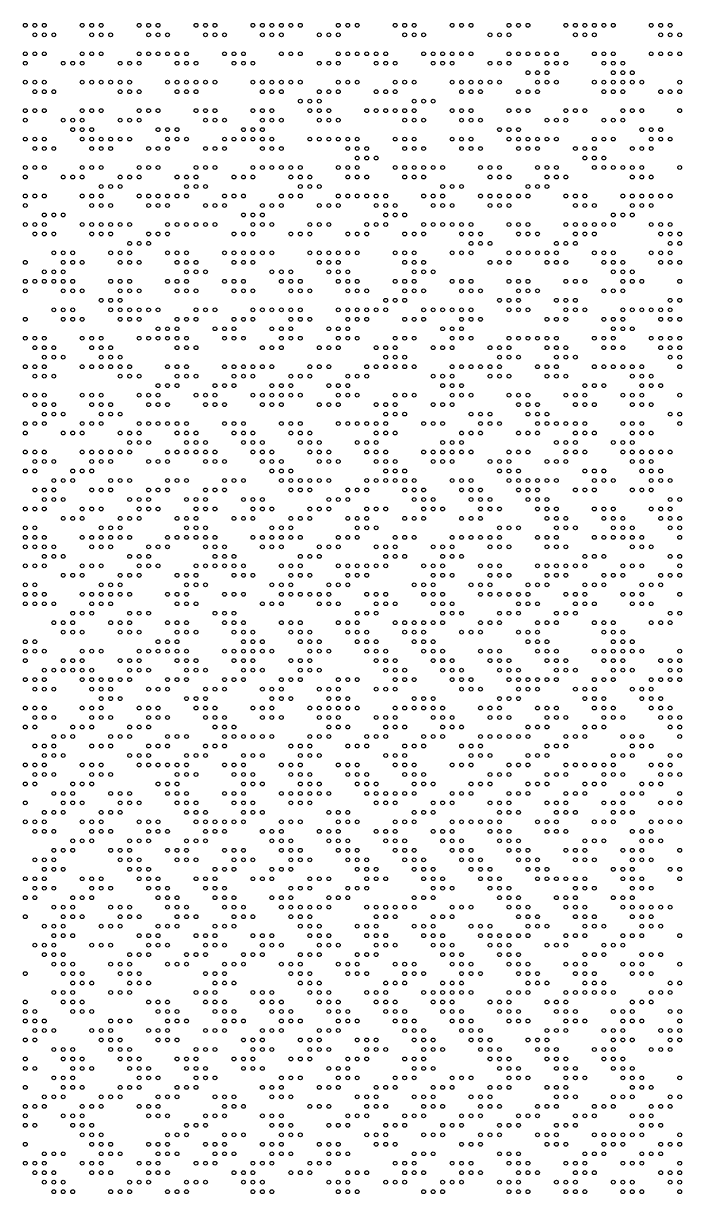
# Model space of a CAD drawing. Header units: millimetres. Extents: x 0 to 280, y 1 to 500.
# Drawn here: x -0.2 to 69.2, y 250.8 to 374.2 of the extents above; entities that cross this region are included whole.
import ezdxf

# ---------------------------------------------------------------- set-up
doc = ezdxf.new("R2010")
doc.units = ezdxf.units.MM
doc.layers.get('0').update_dxf_attribs({"linetype": 'CONTINUOUS'})

msp = doc.modelspace()

# ---------------------------------------------------------------- linework, layer by layer
for centre in [(0, 374), (1, 374), (2, 374), (6, 374), (7, 374), (8, 374), (12, 374), (13, 374), (14, 374), (18, 374), (19, 374), (20, 374), (24, 374), (25, 374), (26, 374), (27, 374), (28, 374), (29, 374), (33, 374), (34, 374), (35, 374), (39, 374), (40, 374), (41, 374), (45, 374), (46, 374), (47, 374), (51, 374), (52, 374), (53, 374), (57, 374), (58, 374), (59, 374), (60, 374), (61, 374), (62, 374), (66, 374), (67, 374), (68, 374), (1, 373), (2, 373), (3, 373), (7, 373), (8, 373), (9, 373), (13, 373), (14, 373), (15, 373), (19, 373), (20, 373), (21, 373), (25, 373), (26, 373), (27, 373), (31, 373), (32, 373), (33, 373), (40, 373), (41, 373), (42, 373), (49, 373), (50, 373), (51, 373), (58, 373), (59, 373), (60, 373), (67, 373), (68, 373), (69, 373), (0, 371), (0, 370), (1, 371), (2, 371), (4, 370), (5, 370), (6, 371), (6, 370), (7, 371), (8, 371), (10, 370), (11, 370), (12, 371), (12, 370), (13, 371), (14, 371), (15, 371), (16, 371), (16, 370), (17, 371), (17, 370), (18, 370), (21, 371), (22, 371), (22, 370), (23, 371), (23, 370), (24, 370), (27, 371), (28, 371), (29, 371), (31, 370), (32, 370), (33, 371), (33, 370), (34, 371), (35, 371), (36, 371), (37, 371), (37, 370), (38, 371), (38, 370), (39, 370), (42, 371), (43, 371), (43, 370), (44, 371), (44, 370), (45, 371), (45, 370), (46, 371), (47, 371), (49, 370), (50, 370), (51, 371), (51, 370), (52, 371), (53, 371), (54, 371), (55, 371), (55, 370), (56, 371), (56, 370), (57, 370), (60, 371), (61, 371), (61, 370), (62, 371), (62, 370), (63, 370), (66, 371), (67, 371), (68, 371), (69, 371), (53, 369), (54, 369), (55, 369), (62, 369), (63, 369), (64, 369), (0, 368), (1, 368), (2, 368), (6, 368), (7, 368), (8, 368), (9, 368), (10, 368), (11, 368), (15, 368), (16, 368), (17, 368), (18, 368), (19, 368), (20, 368), (24, 368), (25, 368), (26, 368), (27, 368), (28, 368), (29, 368), (33, 368), (34, 368), (35, 368), (39, 368), (40, 368), (41, 368), (45, 368), (46, 368), (47, 368), (48, 368), (49, 368), (50, 368), (54, 368), (55, 368), (56, 368), (60, 368), (61, 368), (62, 368), (63, 368), (64, 368), (65, 368), (69, 368), (1, 367), (2, 367), (3, 367), (10, 367), (11, 367), (12, 367), (16, 367), (17, 367), (18, 367), (25, 367), (26, 367), (27, 367), (31, 367), (32, 367), (33, 367), (37, 367), (38, 367), (39, 367), (46, 367), (47, 367), (48, 367), (52, 367), (53, 367), (54, 367), (61, 367), (62, 367), (63, 367), (67, 367), (68, 367), (69, 367), (29, 366), (30, 366), (31, 366), (41, 366), (42, 366), (43, 366), (0, 365), (0, 364), (1, 365), (2, 365), (4, 364), (5, 364), (6, 365), (6, 364), (7, 365), (8, 365), (10, 364), (11, 364), (12, 365), (12, 364), (13, 365), (14, 365), (18, 365), (19, 365), (19, 364), (20, 365), (20, 364), (21, 364), (24, 365), (25, 365), (25, 364), (26, 365), (26, 364), (27, 364), (30, 365), (31, 365), (31, 364), (32, 365), (32, 364), (33, 364), (36, 365), (37, 365), (38, 365), (39, 365), (40, 365), (40, 364), (41, 365), (41, 364), (42, 364), (45, 365), (46, 365), (46, 364), (47, 365), (47, 364), (48, 364), (51, 365), (52, 365), (53, 365), (55, 364), (56, 364), (57, 365), (57, 364), (58, 365), (59, 365), (61, 364), (62, 364), (63, 365), (63, 364), (64, 365), (65, 365), (69, 365), (5, 363), (6, 363), (7, 363), (14, 363), (15, 363), (16, 363), (23, 363), (24, 363), (25, 363), (50, 363), (51, 363), (52, 363), (65, 363), (66, 363), (67, 363), (0, 362), (1, 362), (2, 362), (6, 362), (7, 362), (8, 362), (9, 362), (10, 362), (11, 362), (15, 362), (16, 362), (17, 362), (21, 362), (22, 362), (23, 362), (24, 362), (25, 362), (26, 362), (30, 362), (31, 362), (32, 362), (33, 362), (34, 362), (35, 362), (39, 362), (40, 362), (41, 362), (45, 362), (46, 362), (47, 362), (51, 362), (52, 362), (53, 362), (54, 362), (55, 362), (56, 362), (60, 362), (61, 362), (62, 362), (66, 362), (67, 362), (68, 362), (1, 361), (2, 361), (3, 361), (7, 361), (8, 361), (9, 361), (13, 361), (14, 361), (15, 361), (19, 361), (20, 361), (21, 361), (25, 361), (26, 361), (27, 361), (34, 361), (35, 361), (36, 361), (40, 361), (41, 361), (42, 361), (46, 361), (47, 361), (48, 361), (52, 361), (53, 361), (54, 361), (58, 361), (59, 361), (60, 361), (64, 361), (65, 361), (66, 361), (0, 359), (1, 359), (2, 359), (6, 359), (7, 359), (8, 359), (12, 359), (13, 359), (14, 359), (18, 359), (19, 359), (20, 359), (24, 359), (25, 359), (26, 359), (27, 359), (28, 359), (29, 359), (33, 359), (34, 359), (35, 360), (35, 359), (36, 360), (37, 360), (39, 359), (40, 359), (41, 359), (42, 359), (43, 359), (44, 359), (48, 359), (49, 359), (50, 359), (54, 359), (55, 359), (56, 359), (59, 360), (60, 360), (60, 359), (61, 360), (61, 359), (62, 359), (63, 359), (64, 359), (65, 359), (69, 359), (0, 358), (4, 358), (5, 358), (6, 358), (10, 358), (11, 358), (12, 358), (16, 358), (17, 358), (18, 358), (22, 358), (23, 358), (24, 358), (28, 358), (29, 358), (30, 358), (34, 358), (35, 358), (36, 358), (40, 358), (41, 358), (42, 358), (49, 358), (50, 358), (51, 358), (55, 358), (56, 358), (57, 358), (64, 358), (65, 358), (66, 358), (8, 357), (9, 357), (10, 357), (17, 357), (18, 357), (19, 357), (29, 357), (30, 357), (31, 357), (44, 357), (45, 357), (46, 357), (53, 357), (54, 357), (55, 357), (0, 356), (1, 356), (2, 356), (6, 356), (7, 356), (8, 356), (12, 356), (13, 356), (14, 356), (15, 356), (16, 356), (17, 356), (21, 356), (22, 356), (23, 356), (27, 356), (28, 356), (29, 356), (33, 356), (34, 356), (35, 356), (36, 356), (37, 356), (38, 356), (42, 356), (43, 356), (44, 356), (48, 356), (49, 356), (50, 356), (51, 356), (52, 356), (53, 356), (57, 356), (58, 356), (59, 356), (63, 356), (64, 356), (65, 356), (66, 356), (67, 356), (68, 356), (0, 355), (2, 354), (3, 354), (4, 354), (7, 355), (8, 355), (9, 355), (13, 355), (14, 355), (15, 355), (19, 355), (20, 355), (21, 355), (23, 354), (24, 354), (25, 355), (25, 354), (26, 355), (27, 355), (31, 355), (32, 355), (33, 355), (37, 355), (38, 355), (38, 354), (39, 355), (39, 354), (40, 354), (43, 355), (44, 355), (45, 355), (49, 355), (50, 355), (51, 355), (58, 355), (59, 355), (60, 355), (62, 354), (63, 354), (64, 355), (64, 354), (65, 355), (66, 355), (0, 353), (1, 353), (2, 353), (6, 353), (7, 353), (8, 353), (9, 353), (10, 353), (11, 353), (15, 353), (16, 353), (17, 353), (18, 353), (19, 353), (20, 353), (24, 353), (25, 353), (26, 353), (30, 353), (31, 353), (32, 353), (36, 353), (37, 353), (38, 353), (42, 353), (43, 353), (44, 353), (45, 353), (46, 353), (47, 353), (51, 353), (52, 353), (53, 353), (57, 353), (58, 353), (59, 353), (60, 353), (61, 353), (62, 353), (66, 353), (67, 353), (68, 353), (1, 352), (2, 352), (3, 352), (7, 352), (8, 352), (9, 352), (13, 352), (14, 352), (15, 352), (22, 352), (23, 352), (24, 352), (28, 352), (29, 352), (30, 352), (34, 352), (35, 352), (36, 352), (40, 352), (41, 352), (42, 352), (46, 352), (47, 352), (48, 352), (52, 352), (53, 352), (54, 352), (58, 352), (59, 352), (60, 352), (67, 352), (68, 352), (69, 352), (11, 351), (12, 351), (13, 351), (47, 351), (48, 351), (49, 351), (56, 351), (57, 351), (58, 351), (68, 351), (69, 351), (3, 350), (4, 350), (5, 350), (9, 350), (10, 350), (11, 350), (15, 350), (16, 350), (17, 350), (21, 350), (22, 350), (23, 350), (24, 350), (25, 350), (26, 350), (30, 350), (31, 350), (32, 350), (33, 350), (34, 350), (35, 350), (39, 350), (40, 350), (41, 350), (45, 350), (46, 350), (47, 350), (51, 350), (52, 350), (53, 350), (54, 350), (55, 350), (56, 350), (60, 350), (61, 350), (62, 350), (66, 350), (67, 350), (68, 350), (0, 349), (2, 348), (3, 348), (4, 349), (4, 348), (5, 349), (6, 349), (10, 349), (11, 349), (12, 349), (16, 349), (17, 349), (17, 348), (18, 349), (18, 348), (19, 348), (22, 349), (23, 349), (24, 349), (26, 348), (27, 348), (28, 348), (31, 349), (32, 349), (32, 348), (33, 349), (33, 348), (34, 348), (40, 349), (41, 349), (41, 348), (42, 349), (42, 348), (43, 348), (49, 349), (50, 349), (51, 349), (55, 349), (56, 349), (57, 349), (61, 349), (62, 349), (62, 348), (63, 349), (63, 348), (64, 348), (67, 349), (68, 349), (69, 349), (0, 347), (1, 347), (2, 347), (3, 347), (4, 347), (5, 347), (9, 347), (10, 347), (11, 347), (15, 347), (16, 347), (17, 347), (21, 347), (22, 347), (23, 347), (27, 347), (28, 347), (29, 347), (33, 347), (34, 347), (35, 347), (39, 347), (40, 347), (41, 347), (45, 347), (46, 347), (47, 347), (51, 347), (52, 347), (53, 347), (57, 347), (58, 347), (59, 347), (63, 347), (64, 347), (65, 347), (69, 347), (0, 346), (4, 346), (5, 346), (6, 346), (10, 346), (11, 346), (12, 346), (16, 346), (17, 346), (18, 346), (22, 346), (23, 346), (24, 346), (28, 346), (29, 346), (30, 346), (34, 346), (35, 346), (36, 346), (40, 346), (41, 346), (42, 346), (46, 346), (47, 346), (48, 346), (52, 346), (53, 346), (54, 346), (61, 346), (62, 346), (63, 346), (8, 345), (9, 345), (10, 345), (38, 345), (39, 345), (40, 345), (50, 345), (51, 345), (52, 345), (56, 345), (57, 345), (58, 345), (68, 345), (69, 345), (0, 343), (3, 344), (4, 344), (4, 343), (5, 344), (5, 343), (6, 343), (9, 344), (10, 344), (10, 343), (11, 344), (11, 343), (12, 344), (12, 343), (13, 344), (14, 344), (16, 343), (17, 343), (18, 344), (18, 343), (19, 344), (20, 344), (22, 343), (23, 343), (24, 344), (24, 343), (25, 344), (26, 344), (27, 344), (28, 344), (28, 343), (29, 344), (29, 343), (30, 343), (33, 344), (34, 344), (34, 343), (35, 344), (35, 343), (36, 344), (36, 343), (37, 344), (38, 344), (40, 343), (41, 343), (42, 344), (42, 343), (43, 344), (44, 344), (45, 344), (46, 344), (46, 343), (47, 344), (47, 343), (48, 343), (51, 344), (52, 344), (53, 344), (55, 343), (56, 343), (57, 344), (57, 343), (58, 344), (59, 344), (61, 343), (62, 343), (63, 344), (63, 343), (64, 344), (65, 344), (66, 344), (67, 344), (67, 343), (68, 344), (68, 343), (69, 343), (14, 342), (15, 342), (16, 342), (20, 342), (21, 342), (22, 342), (26, 342), (27, 342), (28, 342), (32, 342), (33, 342), (34, 342), (44, 342), (45, 342), (46, 342), (62, 342), (63, 342), (64, 342), (0, 341), (1, 341), (2, 341), (6, 341), (7, 341), (8, 341), (12, 341), (13, 341), (14, 341), (15, 341), (16, 341), (17, 341), (21, 341), (22, 341), (23, 341), (27, 341), (28, 341), (29, 341), (33, 341), (34, 341), (35, 341), (39, 341), (40, 341), (41, 341), (45, 341), (46, 341), (47, 341), (51, 341), (52, 341), (53, 341), (54, 341), (55, 341), (56, 341), (60, 341), (61, 341), (62, 341), (66, 341), (67, 341), (68, 341), (69, 341), (1, 340), (2, 340), (3, 340), (7, 340), (8, 340), (9, 340), (16, 340), (17, 340), (18, 340), (25, 340), (26, 340), (27, 340), (31, 340), (32, 340), (33, 340), (37, 340), (38, 340), (39, 340), (43, 340), (44, 340), (45, 340), (49, 340), (50, 340), (51, 340), (55, 340), (56, 340), (57, 340), (61, 340), (62, 340), (63, 340), (67, 340), (68, 340), (69, 340), (0, 338), (1, 338), (2, 339), (2, 338), (3, 339), (4, 339), (6, 338), (7, 338), (8, 339), (8, 338), (9, 339), (9, 338), (10, 339), (10, 338), (11, 338), (15, 338), (16, 338), (17, 338), (21, 338), (22, 338), (23, 338), (24, 338), (25, 338), (26, 338), (30, 338), (31, 338), (32, 338), (36, 338), (37, 338), (38, 339), (38, 338), (39, 339), (39, 338), (40, 339), (40, 338), (41, 338), (45, 338), (46, 338), (47, 338), (48, 338), (49, 338), (50, 339), (50, 338), (51, 339), (52, 339), (54, 338), (55, 338), (56, 339), (56, 338), (57, 339), (58, 339), (60, 338), (61, 338), (62, 338), (63, 338), (64, 338), (65, 338), (68, 339), (69, 339), (69, 338), (1, 337), (2, 337), (3, 337), (10, 337), (11, 337), (12, 337), (16, 337), (17, 337), (18, 337), (22, 337), (23, 337), (24, 337), (28, 337), (29, 337), (30, 337), (34, 337), (35, 337), (36, 337), (43, 337), (44, 337), (45, 337), (49, 337), (50, 337), (51, 337), (55, 337), (56, 337), (57, 337), (64, 337), (65, 337), (66, 337), (14, 336), (15, 336), (16, 336), (20, 336), (21, 336), (22, 336), (26, 336), (27, 336), (28, 336), (32, 336), (33, 336), (34, 336), (44, 336), (45, 336), (46, 336), (59, 336), (60, 336), (61, 336), (65, 336), (66, 336), (67, 336), (0, 335), (1, 335), (2, 335), (6, 335), (7, 335), (8, 335), (12, 335), (13, 335), (14, 335), (18, 335), (19, 335), (20, 335), (24, 335), (25, 335), (26, 335), (27, 335), (28, 335), (29, 335), (33, 335), (34, 335), (35, 335), (39, 335), (40, 335), (41, 335), (45, 335), (46, 335), (47, 335), (51, 335), (52, 335), (53, 335), (57, 335), (58, 335), (59, 335), (63, 335), (64, 335), (65, 335), (69, 335), (1, 334), (2, 334), (2, 333), (3, 334), (3, 333), (4, 333), (7, 334), (8, 334), (8, 333), (9, 334), (9, 333), (10, 333), (13, 334), (14, 334), (15, 334), (19, 334), (20, 334), (21, 334), (25, 334), (26, 334), (27, 334), (31, 334), (32, 334), (33, 334), (37, 334), (38, 334), (38, 333), (39, 334), (39, 333), (40, 333), (43, 334), (44, 334), (45, 334), (47, 333), (48, 333), (49, 333), (52, 334), (53, 334), (53, 333), (54, 334), (54, 333), (55, 333), (58, 334), (59, 334), (60, 334), (64, 334), (65, 334), (66, 334), (68, 333), (69, 333), (0, 332), (1, 332), (2, 332), (6, 332), (7, 332), (8, 332), (12, 332), (13, 332), (14, 332), (15, 332), (16, 332), (17, 332), (21, 332), (22, 332), (23, 332), (27, 332), (28, 332), (29, 332), (33, 332), (34, 332), (35, 332), (36, 332), (37, 332), (38, 332), (42, 332), (43, 332), (44, 332), (48, 332), (49, 332), (50, 332), (54, 332), (55, 332), (56, 332), (57, 332), (58, 332), (59, 332), (63, 332), (64, 332), (65, 332), (69, 332), (0, 331), (4, 331), (5, 331), (6, 331), (10, 331), (11, 331), (12, 331), (16, 331), (17, 331), (18, 331), (22, 331), (23, 331), (24, 331), (28, 331), (29, 331), (30, 331), (37, 331), (38, 331), (39, 331), (46, 331), (47, 331), (48, 331), (52, 331), (53, 331), (54, 331), (58, 331), (59, 331), (60, 331), (64, 331), (65, 331), (66, 331), (11, 330), (12, 330), (13, 330), (17, 330), (18, 330), (19, 330), (23, 330), (24, 330), (25, 330), (29, 330), (30, 330), (31, 330), (35, 330), (36, 330), (37, 330), (44, 330), (45, 330), (46, 330), (56, 330), (57, 330), (58, 330), (62, 330), (63, 330), (64, 330), (0, 329), (1, 329), (2, 329), (6, 329), (7, 329), (8, 329), (9, 329), (10, 329), (11, 329), (15, 329), (16, 329), (17, 329), (18, 329), (19, 329), (20, 329), (24, 329), (25, 329), (26, 329), (30, 329), (31, 329), (32, 329), (36, 329), (37, 329), (38, 329), (42, 329), (43, 329), (44, 329), (45, 329), (46, 329), (47, 329), (51, 329), (52, 329), (53, 329), (57, 329), (58, 329), (59, 329), (63, 329), (64, 329), (65, 329), (66, 329), (67, 329), (68, 329), (0, 327), (1, 328), (1, 327), (2, 328), (3, 328), (5, 327), (6, 327), (7, 328), (7, 327), (8, 328), (9, 328), (13, 328), (14, 328), (15, 328), (19, 328), (20, 328), (21, 328), (25, 328), (26, 328), (26, 327), (27, 328), (27, 327), (28, 327), (31, 328), (32, 328), (33, 328), (37, 328), (38, 328), (38, 327), (39, 328), (39, 327), (40, 327), (43, 328), (44, 328), (45, 328), (49, 328), (50, 328), (50, 327), (51, 328), (51, 327), (52, 327), (55, 328), (56, 328), (57, 328), (59, 327), (60, 327), (61, 327), (64, 328), (65, 328), (65, 327), (66, 328), (66, 327), (67, 327), (3, 326), (4, 326), (5, 326), (9, 326), (10, 326), (11, 326), (15, 326), (16, 326), (17, 326), (21, 326), (22, 326), (23, 326), (27, 326), (28, 326), (29, 326), (30, 326), (31, 326), (32, 326), (36, 326), (37, 326), (38, 326), (39, 326), (40, 326), (41, 326), (45, 326), (46, 326), (47, 326), (51, 326), (52, 326), (53, 326), (54, 326), (55, 326), (56, 326), (60, 326), (61, 326), (62, 326), (66, 326), (67, 326), (68, 326), (1, 325), (2, 325), (3, 325), (7, 325), (8, 325), (9, 325), (13, 325), (14, 325), (15, 325), (19, 325), (20, 325), (21, 325), (28, 325), (29, 325), (30, 325), (34, 325), (35, 325), (36, 325), (40, 325), (41, 325), (42, 325), (46, 325), (47, 325), (48, 325), (52, 325), (53, 325), (54, 325), (58, 325), (59, 325), (60, 325), (64, 325), (65, 325), (66, 325), (2, 324), (3, 324), (4, 324), (11, 324), (12, 324), (13, 324), (17, 324), (18, 324), (19, 324), (23, 324), (24, 324), (25, 324), (32, 324), (33, 324), (34, 324), (41, 324), (42, 324), (43, 324), (47, 324), (48, 324), (49, 324), (53, 324), (54, 324), (55, 324), (68, 324), (69, 324), (0, 323), (1, 323), (2, 323), (4, 322), (5, 322), (6, 323), (6, 322), (7, 323), (8, 323), (10, 322), (11, 322), (12, 323), (12, 322), (13, 323), (14, 323), (16, 322), (17, 322), (18, 323), (18, 322), (19, 323), (20, 323), (22, 322), (23, 322), (24, 323), (24, 322), (25, 323), (26, 323), (28, 322), (29, 322), (30, 323), (30, 322), (31, 323), (32, 323), (34, 322), (35, 322), (36, 323), (36, 322), (37, 323), (38, 323), (40, 322), (41, 322), (42, 323), (42, 322), (43, 323), (44, 323), (46, 322), (47, 322), (48, 323), (48, 322), (49, 323), (50, 323), (54, 323), (55, 323), (55, 322), (56, 323), (56, 322), (57, 322), (60, 323), (61, 323), (61, 322), (62, 323), (62, 322), (63, 322), (66, 323), (67, 323), (67, 322), (68, 323), (68, 322), (69, 322), (0, 321), (1, 321), (8, 321), (9, 321), (10, 321), (17, 321), (18, 321), (19, 321), (26, 321), (27, 321), (28, 321), (35, 321), (36, 321), (37, 321), (50, 321), (51, 321), (52, 321), (56, 321), (57, 321), (58, 321), (62, 321), (63, 321), (64, 321), (68, 321), (69, 321), (0, 320), (1, 320), (2, 320), (6, 320), (7, 320), (8, 320), (9, 320), (10, 320), (11, 320), (15, 320), (16, 320), (17, 320), (18, 320), (19, 320), (20, 320), (24, 320), (25, 320), (26, 320), (27, 320), (28, 320), (29, 320), (33, 320), (34, 320), (35, 320), (39, 320), (40, 320), (41, 320), (45, 320), (46, 320), (47, 320), (48, 320), (49, 320), (50, 320), (54, 320), (55, 320), (56, 320), (60, 320), (61, 320), (62, 320), (63, 320), (64, 320), (65, 320), (69, 320), (0, 319), (1, 319), (2, 319), (3, 319), (7, 319), (8, 319), (9, 319), (13, 319), (14, 319), (15, 319), (19, 319), (20, 319), (21, 319), (25, 319), (26, 319), (27, 319), (31, 319), (32, 319), (33, 319), (37, 319), (38, 319), (39, 319), (43, 319), (44, 319), (45, 319), (49, 319), (50, 319), (51, 319), (55, 319), (56, 319), (57, 319), (64, 319), (65, 319), (66, 319), (0, 317), (1, 317), (2, 318), (2, 317), (3, 318), (4, 318), (6, 317), (7, 317), (8, 317), (11, 318), (12, 318), (12, 317), (13, 318), (13, 317), (14, 317), (18, 317), (19, 317), (20, 318), (20, 317), (21, 318), (21, 317), (22, 318), (22, 317), (23, 317), (27, 317), (28, 317), (29, 318), (29, 317), (30, 318), (31, 318), (33, 317), (34, 317), (35, 317), (36, 317), (37, 317), (38, 318), (38, 317), (39, 318), (40, 318), (42, 317), (43, 317), (44, 318), (44, 317), (45, 318), (46, 318), (48, 317), (49, 317), (50, 317), (54, 317), (55, 317), (56, 317), (57, 317), (58, 317), (59, 318), (59, 317), (60, 318), (61, 318), (63, 317), (64, 317), (65, 317), (68, 318), (69, 318), (69, 317), (4, 316), (5, 316), (6, 316), (10, 316), (11, 316), (12, 316), (16, 316), (17, 316), (18, 316), (22, 316), (23, 316), (24, 316), (28, 316), (29, 316), (30, 316), (34, 316), (35, 316), (36, 316), (43, 316), (44, 316), (45, 316), (49, 316), (50, 316), (51, 316), (55, 316), (56, 316), (57, 316), (61, 316), (62, 316), (63, 316), (67, 316), (68, 316), (69, 316), (0, 315), (1, 315), (8, 315), (9, 315), (10, 315), (17, 315), (18, 315), (19, 315), (26, 315), (27, 315), (28, 315), (32, 315), (33, 315), (34, 315), (41, 315), (42, 315), (43, 315), (47, 315), (48, 315), (49, 315), (53, 315), (54, 315), (55, 315), (59, 315), (60, 315), (61, 315), (65, 315), (66, 315), (67, 315), (0, 314), (1, 314), (2, 314), (6, 314), (7, 314), (8, 314), (9, 314), (10, 314), (11, 314), (15, 314), (16, 314), (17, 314), (21, 314), (22, 314), (23, 314), (27, 314), (28, 314), (29, 314), (30, 314), (31, 314), (32, 314), (36, 314), (37, 314), (38, 314), (42, 314), (43, 314), (44, 314), (48, 314), (49, 314), (50, 314), (51, 314), (52, 314), (53, 314), (57, 314), (58, 314), (59, 314), (63, 314), (64, 314), (65, 314), (69, 314), (0, 313), (1, 313), (2, 313), (3, 313), (7, 313), (8, 313), (9, 313), (16, 313), (17, 313), (18, 313), (25, 313), (26, 313), (27, 313), (31, 313), (32, 313), (33, 313), (37, 313), (38, 313), (39, 313), (43, 313), (44, 313), (45, 313), (52, 313), (53, 313), (54, 313), (58, 313), (59, 313), (60, 313), (64, 313), (65, 313), (66, 313), (3, 311), (4, 311), (5, 312), (5, 311), (6, 312), (7, 312), (9, 311), (10, 311), (11, 312), (11, 311), (12, 312), (13, 312), (15, 311), (16, 311), (17, 311), (20, 312), (21, 312), (21, 311), (22, 312), (22, 311), (23, 311), (27, 311), (28, 311), (29, 311), (33, 311), (34, 311), (35, 312), (35, 311), (36, 312), (37, 312), (39, 311), (40, 311), (41, 311), (42, 311), (43, 311), (44, 312), (44, 311), (45, 312), (46, 312), (48, 311), (49, 311), (50, 312), (50, 311), (51, 312), (52, 312), (54, 311), (55, 311), (56, 312), (56, 311), (57, 312), (58, 312), (60, 311), (61, 311), (62, 311), (66, 311), (67, 311), (68, 312), (68, 311), (69, 312), (4, 310), (5, 310), (6, 310), (10, 310), (11, 310), (12, 310), (16, 310), (17, 310), (18, 310), (22, 310), (23, 310), (24, 310), (28, 310), (29, 310), (30, 310), (34, 310), (35, 310), (36, 310), (40, 310), (41, 310), (42, 310), (46, 310), (47, 310), (48, 310), (52, 310), (53, 310), (54, 310), (61, 310), (62, 310), (63, 310), (0, 309), (1, 309), (14, 309), (15, 309), (16, 309), (23, 309), (24, 309), (25, 309), (29, 309), (30, 309), (31, 309), (35, 309), (36, 309), (37, 309), (41, 309), (42, 309), (43, 309), (53, 309), (54, 309), (55, 309), (62, 309), (63, 309), (64, 309), (0, 308), (1, 308), (2, 308), (6, 308), (7, 308), (8, 308), (12, 308), (13, 308), (14, 308), (15, 308), (16, 308), (17, 308), (21, 308), (22, 308), (23, 308), (24, 308), (25, 308), (26, 308), (30, 308), (31, 308), (32, 308), (36, 308), (37, 308), (38, 308), (42, 308), (43, 308), (44, 308), (48, 308), (49, 308), (50, 308), (54, 308), (55, 308), (56, 308), (60, 308), (61, 308), (62, 308), (63, 308), (64, 308), (65, 308), (69, 308), (0, 307), (2, 306), (3, 306), (4, 307), (4, 306), (5, 307), (5, 306), (6, 307), (6, 306), (7, 306), (10, 307), (11, 307), (11, 306), (12, 307), (12, 306), (13, 306), (16, 307), (17, 307), (17, 306), (18, 307), (18, 306), (19, 306), (22, 307), (23, 307), (23, 306), (24, 307), (24, 306), (25, 306), (28, 307), (29, 307), (29, 306), (30, 307), (30, 306), (31, 306), (37, 307), (38, 307), (38, 306), (39, 307), (39, 306), (40, 306), (43, 307), (44, 307), (44, 306), (45, 307), (45, 306), (46, 306), (49, 307), (50, 307), (50, 306), (51, 307), (51, 306), (52, 306), (55, 307), (56, 307), (56, 306), (57, 307), (57, 306), (58, 306), (61, 307), (62, 307), (62, 306), (63, 307), (63, 306), (64, 306), (67, 307), (68, 307), (68, 306), (69, 307), (69, 306), (0, 305), (1, 305), (2, 305), (6, 305), (7, 305), (8, 305), (9, 305), (10, 305), (11, 305), (15, 305), (16, 305), (17, 305), (21, 305), (22, 305), (23, 305), (27, 305), (28, 305), (29, 305), (33, 305), (34, 305), (35, 305), (39, 305), (40, 305), (41, 305), (45, 305), (46, 305), (47, 305), (51, 305), (52, 305), (53, 305), (54, 305), (55, 305), (56, 305), (60, 305), (61, 305), (62, 305), (66, 305), (67, 305), (68, 305), (69, 305), (1, 304), (2, 304), (3, 304), (7, 304), (8, 304), (9, 304), (13, 304), (14, 304), (15, 304), (19, 304), (20, 304), (21, 304), (25, 304), (26, 304), (27, 304), (31, 304), (32, 304), (33, 304), (37, 304), (38, 304), (39, 304), (46, 304), (47, 304), (48, 304), (52, 304), (53, 304), (54, 304), (58, 304), (59, 304), (60, 304), (64, 304), (65, 304), (66, 304), (8, 303), (9, 303), (10, 303), (17, 303), (18, 303), (19, 303), (26, 303), (27, 303), (28, 303), (32, 303), (33, 303), (34, 303), (41, 303), (42, 303), (43, 303), (50, 303), (51, 303), (52, 303), (59, 303), (60, 303), (61, 303), (65, 303), (66, 303), (67, 303), (0, 302), (1, 302), (1, 301), (2, 302), (2, 301), (3, 301), (6, 302), (7, 302), (7, 301), (8, 302), (8, 301), (9, 301), (12, 302), (13, 302), (13, 301), (14, 302), (14, 301), (15, 301), (18, 302), (19, 302), (19, 301), (20, 302), (20, 301), (21, 301), (24, 302), (25, 302), (25, 301), (26, 302), (26, 301), (27, 301), (30, 302), (31, 302), (31, 301), (32, 302), (32, 301), (33, 302), (33, 301), (34, 302), (35, 302), (37, 301), (38, 301), (39, 302), (39, 301), (40, 302), (41, 302), (42, 302), (43, 302), (43, 301), (44, 302), (44, 301), (45, 301), (48, 302), (49, 302), (49, 301), (50, 302), (50, 301), (51, 301), (54, 302), (55, 302), (55, 301), (56, 302), (56, 301), (57, 301), (60, 302), (61, 302), (61, 301), (62, 302), (62, 301), (63, 301), (66, 302), (67, 302), (67, 301), (68, 302), (68, 301), (69, 301), (0, 300), (1, 300), (5, 300), (6, 300), (7, 300), (11, 300), (12, 300), (13, 300), (20, 300), (21, 300), (22, 300), (32, 300), (33, 300), (34, 300), (38, 300), (39, 300), (40, 300), (44, 300), (45, 300), (46, 300), (53, 300), (54, 300), (55, 300), (59, 300), (60, 300), (61, 300), (68, 300), (69, 300), (3, 299), (4, 299), (5, 299), (9, 299), (10, 299), (11, 299), (15, 299), (16, 299), (17, 299), (21, 299), (22, 299), (23, 299), (24, 299), (25, 299), (26, 299), (30, 299), (31, 299), (32, 299), (36, 299), (37, 299), (38, 299), (42, 299), (43, 299), (44, 299), (48, 299), (49, 299), (50, 299), (51, 299), (52, 299), (53, 299), (57, 299), (58, 299), (59, 299), (63, 299), (64, 299), (65, 299), (69, 299), (1, 298), (2, 298), (3, 298), (7, 298), (8, 298), (9, 298), (13, 298), (14, 298), (15, 298), (19, 298), (20, 298), (21, 298), (28, 298), (29, 298), (30, 298), (34, 298), (35, 298), (36, 298), (40, 298), (41, 298), (42, 298), (46, 298), (47, 298), (48, 298), (55, 298), (56, 298), (57, 298), (64, 298), (65, 298), (66, 298), (0, 296), (1, 296), (2, 297), (2, 296), (3, 297), (4, 297), (6, 296), (7, 296), (8, 296), (11, 297), (12, 297), (12, 296), (13, 297), (13, 296), (14, 296), (15, 296), (16, 296), (17, 297), (17, 296), (18, 297), (19, 297), (21, 296), (22, 296), (23, 297), (23, 296), (24, 297), (25, 297), (27, 296), (28, 296), (29, 297), (29, 296), (30, 297), (31, 297), (33, 296), (34, 296), (35, 296), (38, 297), (39, 297), (39, 296), (40, 297), (40, 296), (41, 296), (45, 296), (46, 296), (47, 297), (47, 296), (48, 297), (49, 297), (51, 296), (52, 296), (53, 297), (53, 296), (54, 297), (55, 297), (57, 296), (58, 296), (59, 296), (60, 296), (61, 296), (62, 297), (62, 296), (63, 297), (64, 297), (66, 296), (67, 296), (68, 297), (68, 296), (69, 297), (1, 295), (2, 295), (3, 295), (7, 295), (8, 295), (9, 295), (16, 295), (17, 295), (18, 295), (22, 295), (23, 295), (24, 295), (28, 295), (29, 295), (30, 295), (34, 295), (35, 295), (36, 295), (40, 295), (41, 295), (42, 295), (49, 295), (50, 295), (51, 295), (55, 295), (56, 295), (57, 295), (61, 295), (62, 295), (63, 295), (67, 295), (68, 295), (69, 295), (0, 294), (1, 294), (5, 294), (6, 294), (7, 294), (14, 294), (15, 294), (16, 294), (23, 294), (24, 294), (25, 294), (29, 294), (30, 294), (31, 294), (35, 294), (36, 294), (37, 294), (41, 294), (42, 294), (43, 294), (47, 294), (48, 294), (49, 294), (53, 294), (54, 294), (55, 294), (59, 294), (60, 294), (61, 294), (65, 294), (66, 294), (67, 294), (3, 293), (4, 293), (5, 293), (9, 293), (10, 293), (11, 293), (15, 293), (16, 293), (17, 293), (21, 293), (22, 293), (23, 293), (27, 293), (28, 293), (29, 293), (30, 293), (31, 293), (32, 293), (36, 293), (37, 293), (38, 293), (39, 293), (40, 293), (41, 293), (45, 293), (46, 293), (47, 293), (51, 293), (52, 293), (53, 293), (57, 293), (58, 293), (59, 293), (63, 293), (64, 293), (65, 293), (69, 293), (0, 292), (4, 292), (5, 292), (6, 292), (10, 292), (11, 292), (12, 292), (16, 292), (17, 292), (18, 292), (22, 292), (23, 292), (24, 292), (28, 292), (29, 292), (30, 292), (37, 292), (38, 292), (39, 292), (43, 292), (44, 292), (45, 292), (49, 292), (50, 292), (51, 292), (55, 292), (56, 292), (57, 292), (61, 292), (62, 292), (63, 292), (67, 292), (68, 292), (69, 292), (0, 290), (1, 290), (2, 291), (2, 290), (3, 291), (4, 291), (6, 290), (7, 290), (8, 291), (8, 290), (9, 291), (10, 291), (12, 290), (13, 290), (14, 290), (17, 291), (18, 291), (18, 290), (19, 291), (19, 290), (20, 290), (21, 290), (22, 290), (23, 291), (23, 290), (24, 291), (25, 291), (27, 290), (28, 290), (29, 290), (32, 291), (33, 291), (33, 290), (34, 291), (34, 290), (35, 290), (39, 290), (40, 290), (41, 291), (41, 290), (42, 291), (43, 291), (45, 290), (46, 290), (47, 290), (48, 290), (49, 290), (50, 291), (50, 290), (51, 291), (52, 291), (54, 290), (55, 290), (56, 291), (56, 290), (57, 291), (58, 291), (60, 290), (61, 290), (62, 291), (62, 290), (63, 291), (64, 291), (66, 290), (67, 290), (68, 290), (69, 290), (1, 289), (2, 289), (3, 289), (7, 289), (8, 289), (9, 289), (13, 289), (14, 289), (15, 289), (19, 289), (20, 289), (21, 289), (25, 289), (26, 289), (27, 289), (31, 289), (32, 289), (33, 289), (37, 289), (38, 289), (39, 289), (43, 289), (44, 289), (45, 289), (49, 289), (50, 289), (51, 289), (55, 289), (56, 289), (57, 289), (64, 289), (65, 289), (66, 289), (5, 288), (6, 288), (7, 288), (11, 288), (12, 288), (13, 288), (17, 288), (18, 288), (19, 288), (26, 288), (27, 288), (28, 288), (32, 288), (33, 288), (34, 288), (38, 288), (39, 288), (40, 288), (44, 288), (45, 288), (46, 288), (50, 288), (51, 288), (52, 288), (59, 288), (60, 288), (61, 288), (65, 288), (66, 288), (67, 288), (3, 287), (4, 287), (5, 287), (9, 287), (10, 287), (11, 287), (15, 287), (16, 287), (17, 287), (21, 287), (22, 287), (23, 287), (27, 287), (28, 287), (29, 287), (33, 287), (34, 287), (35, 287), (39, 287), (40, 287), (41, 287), (45, 287), (46, 287), (47, 287), (51, 287), (52, 287), (53, 287), (57, 287), (58, 287), (59, 287), (63, 287), (64, 287), (65, 287), (69, 287), (1, 286), (2, 286), (2, 285), (3, 286), (3, 285), (4, 285), (10, 286), (11, 286), (11, 285), (12, 286), (12, 285), (13, 285), (16, 286), (17, 286), (18, 286), (20, 285), (21, 285), (22, 286), (22, 285), (23, 286), (24, 286), (26, 285), (27, 285), (28, 286), (28, 285), (29, 286), (30, 286), (34, 286), (35, 286), (35, 285), (36, 286), (36, 285), (37, 285), (40, 286), (41, 286), (41, 285), (42, 286), (42, 285), (43, 285), (46, 286), (47, 286), (47, 285), (48, 286), (48, 285), (49, 285), (52, 286), (53, 286), (53, 285), (54, 286), (54, 285), (55, 285), (58, 286), (59, 286), (60, 286), (62, 285), (63, 285), (64, 286), (64, 285), (65, 286), (66, 286), (68, 285), (69, 285), (0, 284), (1, 284), (2, 284), (6, 284), (7, 284), (8, 284), (12, 284), (13, 284), (14, 284), (18, 284), (19, 284), (20, 284), (24, 284), (25, 284), (26, 284), (30, 284), (31, 284), (32, 284), (36, 284), (37, 284), (38, 284), (42, 284), (43, 284), (44, 284), (48, 284), (49, 284), (50, 284), (54, 284), (55, 284), (56, 284), (57, 284), (58, 284), (59, 284), (63, 284), (64, 284), (65, 284), (69, 284), (1, 283), (2, 283), (3, 283), (7, 283), (8, 283), (9, 283), (13, 283), (14, 283), (15, 283), (19, 283), (20, 283), (21, 283), (28, 283), (29, 283), (30, 283), (34, 283), (35, 283), (36, 283), (43, 283), (44, 283), (45, 283), (49, 283), (50, 283), (51, 283), (58, 283), (59, 283), (60, 283), (64, 283), (65, 283), (66, 283), (0, 282), (1, 282), (5, 282), (6, 282), (7, 282), (14, 282), (15, 282), (16, 282), (20, 282), (21, 282), (22, 282), (26, 282), (27, 282), (28, 282), (32, 282), (33, 282), (34, 282), (41, 282), (42, 282), (43, 282), (50, 282), (51, 282), (52, 282), (56, 282), (57, 282), (58, 282), (62, 282), (63, 282), (64, 282), (0, 280), (3, 281), (4, 281), (4, 280), (5, 281), (5, 280), (6, 280), (9, 281), (10, 281), (10, 280), (11, 281), (11, 280), (12, 280), (15, 281), (16, 281), (16, 280), (17, 281), (17, 280), (18, 280), (21, 281), (22, 281), (22, 280), (23, 281), (23, 280), (24, 280), (27, 281), (28, 281), (28, 280), (29, 281), (29, 280), (30, 281), (30, 280), (31, 281), (32, 281), (36, 281), (37, 281), (37, 280), (38, 281), (38, 280), (39, 281), (39, 280), (40, 281), (41, 281), (43, 280), (44, 280), (45, 281), (45, 280), (46, 281), (47, 281), (51, 281), (52, 281), (52, 280), (53, 281), (53, 280), (54, 280), (57, 281), (58, 281), (58, 280), (59, 281), (59, 280), (60, 280), (63, 281), (64, 281), (64, 280), (65, 281), (65, 280), (66, 281), (66, 280), (67, 281), (68, 281), (2, 279), (3, 279), (4, 279), (8, 279), (9, 279), (10, 279), (14, 279), (15, 279), (16, 279), (20, 279), (21, 279), (22, 279), (29, 279), (30, 279), (31, 279), (35, 279), (36, 279), (37, 279), (41, 279), (42, 279), (43, 279), (47, 279), (48, 279), (49, 279), (53, 279), (54, 279), (55, 279), (59, 279), (60, 279), (61, 279), (65, 279), (66, 279), (67, 279), (3, 278), (4, 278), (5, 278), (12, 278), (13, 278), (14, 278), (18, 278), (19, 278), (20, 278), (24, 278), (25, 278), (26, 278), (30, 278), (31, 278), (32, 278), (36, 278), (37, 278), (38, 278), (42, 278), (43, 278), (44, 278), (48, 278), (49, 278), (50, 278), (51, 278), (52, 278), (53, 278), (57, 278), (58, 278), (59, 278), (63, 278), (64, 278), (65, 278), (69, 278), (1, 277), (2, 277), (3, 277), (7, 277), (8, 277), (9, 277), (13, 277), (14, 277), (15, 277), (19, 277), (20, 277), (21, 277), (25, 277), (26, 277), (27, 277), (31, 277), (32, 277), (33, 277), (37, 277), (38, 277), (39, 277), (43, 277), (44, 277), (45, 277), (49, 277), (50, 277), (51, 277), (55, 277), (56, 277), (57, 277), (61, 277), (62, 277), (63, 277), (2, 276), (3, 276), (3, 275), (4, 276), (4, 275), (5, 275), (9, 275), (10, 275), (11, 276), (11, 275), (12, 276), (13, 276), (15, 275), (16, 275), (17, 276), (17, 275), (18, 276), (19, 276), (21, 275), (22, 275), (23, 276), (23, 275), (24, 276), (25, 276), (27, 275), (28, 275), (29, 276), (29, 275), (30, 276), (31, 276), (33, 275), (34, 275), (35, 276), (35, 275), (36, 276), (37, 276), (39, 275), (40, 275), (41, 275), (44, 276), (45, 276), (45, 275), (46, 276), (46, 275), (47, 275), (50, 276), (51, 276), (51, 275), (52, 276), (52, 275), (53, 275), (57, 275), (58, 275), (59, 276), (59, 275), (60, 276), (61, 276), (63, 275), (64, 275), (65, 276), (65, 275), (66, 276), (67, 276), (69, 275), (0, 274), (4, 274), (5, 274), (6, 274), (10, 274), (11, 274), (12, 274), (19, 274), (20, 274), (21, 274), (28, 274), (29, 274), (30, 274), (34, 274), (35, 274), (36, 274), (40, 274), (41, 274), (42, 274), (46, 274), (47, 274), (48, 274), (52, 274), (53, 274), (54, 274), (58, 274), (59, 274), (60, 274), (64, 274), (65, 274), (66, 274), (5, 273), (6, 273), (7, 273), (11, 273), (12, 273), (13, 273), (20, 273), (21, 273), (22, 273), (29, 273), (30, 273), (31, 273), (38, 273), (39, 273), (40, 273), (44, 273), (45, 273), (46, 273), (53, 273), (54, 273), (55, 273), (59, 273), (60, 273), (61, 273), (68, 273), (69, 273), (3, 272), (4, 272), (5, 272), (9, 272), (10, 272), (11, 272), (18, 272), (19, 272), (20, 272), (24, 272), (25, 272), (26, 272), (30, 272), (31, 272), (32, 272), (36, 272), (37, 272), (38, 272), (42, 272), (43, 272), (44, 272), (45, 272), (46, 272), (47, 272), (51, 272), (52, 272), (53, 272), (57, 272), (58, 272), (59, 272), (60, 272), (61, 272), (62, 272), (66, 272), (67, 272), (68, 272), (0, 271), (4, 271), (5, 271), (6, 271), (13, 271), (14, 271), (15, 271), (19, 271), (20, 271), (21, 271), (25, 271), (26, 271), (27, 271), (31, 271), (32, 271), (33, 271), (37, 271), (38, 271), (39, 271), (43, 271), (44, 271), (45, 271), (49, 271), (50, 271), (51, 271), (55, 271), (56, 271), (57, 271), (64, 271), (65, 271), (66, 271), (0, 270), (0, 269), (1, 270), (1, 269), (2, 269), (5, 270), (6, 270), (7, 270), (9, 269), (10, 269), (11, 269), (14, 270), (15, 270), (15, 269), (16, 270), (16, 269), (17, 269), (20, 270), (21, 270), (21, 269), (22, 270), (22, 269), (23, 269), (26, 270), (27, 270), (27, 269), (28, 270), (28, 269), (29, 269), (32, 270), (33, 270), (33, 269), (34, 270), (34, 269), (35, 269), (38, 270), (39, 270), (39, 269), (40, 270), (40, 269), (41, 269), (44, 270), (45, 270), (45, 269), (46, 270), (46, 269), (47, 269), (50, 270), (51, 270), (51, 269), (52, 270), (52, 269), (53, 269), (56, 270), (57, 270), (57, 269), (58, 270), (58, 269), (59, 269), (62, 270), (63, 270), (63, 269), (64, 270), (64, 269), (65, 269), (68, 270), (69, 270), (69, 269), (1, 268), (2, 268), (3, 268), (7, 268), (8, 268), (9, 268), (13, 268), (14, 268), (15, 268), (19, 268), (20, 268), (21, 268), (25, 268), (26, 268), (27, 268), (31, 268), (32, 268), (33, 268), (40, 268), (41, 268), (42, 268), (46, 268), (47, 268), (48, 268), (55, 268), (56, 268), (57, 268), (61, 268), (62, 268), (63, 268), (67, 268), (68, 268), (69, 268), (0, 267), (1, 267), (8, 267), (9, 267), (10, 267), (14, 267), (15, 267), (16, 267), (23, 267), (24, 267), (25, 267), (29, 267), (30, 267), (31, 267), (35, 267), (36, 267), (37, 267), (41, 267), (42, 267), (43, 267), (47, 267), (48, 267), (49, 267), (53, 267), (54, 267), (55, 267), (62, 267), (63, 267), (64, 267), (68, 267), (69, 267), (3, 266), (4, 266), (5, 266), (9, 266), (10, 266), (11, 266), (18, 266), (19, 266), (20, 266), (24, 266), (25, 266), (26, 266), (30, 266), (31, 266), (32, 266), (36, 266), (37, 266), (38, 266), (42, 266), (43, 266), (44, 266), (48, 266), (49, 266), (50, 266), (54, 266), (55, 266), (56, 266), (60, 266), (61, 266), (62, 266), (66, 266), (67, 266), (68, 266), (0, 265), (0, 264), (1, 264), (4, 265), (5, 265), (5, 264), (6, 265), (6, 264), (7, 264), (10, 265), (11, 265), (11, 264), (12, 265), (12, 264), (13, 264), (16, 265), (17, 265), (17, 264), (18, 265), (18, 264), (19, 264), (22, 265), (23, 265), (23, 264), (24, 265), (24, 264), (25, 264), (28, 265), (29, 265), (30, 265), (32, 264), (33, 264), (34, 265), (34, 264), (35, 265), (36, 265), (40, 265), (41, 265), (41, 264), (42, 265), (42, 264), (43, 264), (49, 265), (50, 265), (50, 264), (51, 265), (51, 264), (52, 264), (55, 265), (56, 265), (56, 264), (57, 265), (57, 264), (58, 264), (61, 265), (62, 265), (62, 264), (63, 265), (63, 264), (64, 264), (3, 263), (4, 263), (5, 263), (12, 263), (13, 263), (14, 263), (18, 263), (19, 263), (20, 263), (27, 263), (28, 263), (29, 263), (33, 263), (34, 263), (35, 263), (39, 263), (40, 263), (41, 263), (45, 263), (46, 263), (47, 263), (51, 263), (52, 263), (53, 263), (57, 263), (58, 263), (59, 263), (63, 263), (64, 263), (65, 263), (69, 263), (0, 262), (4, 262), (5, 262), (6, 262), (10, 262), (11, 262), (12, 262), (16, 262), (17, 262), (18, 262), (25, 262), (26, 262), (27, 262), (31, 262), (32, 262), (33, 262), (37, 262), (38, 262), (39, 262), (43, 262), (44, 262), (45, 262), (49, 262), (50, 262), (51, 262), (55, 262), (56, 262), (57, 262), (64, 262), (65, 262), (66, 262), (2, 261), (3, 261), (4, 261), (8, 261), (9, 261), (10, 261), (14, 261), (15, 261), (16, 261), (20, 261), (21, 261), (22, 261), (26, 261), (27, 261), (28, 261), (35, 261), (36, 261), (37, 261), (41, 261), (42, 261), (43, 261), (47, 261), (48, 261), (49, 261), (56, 261), (57, 261), (58, 261), (62, 261), (63, 261), (64, 261), (68, 261), (69, 261), (0, 260), (0, 259), (1, 260), (2, 260), (4, 259), (5, 259), (6, 260), (6, 259), (7, 260), (8, 260), (12, 260), (13, 260), (13, 259), (14, 260), (14, 259), (15, 259), (19, 259), (20, 259), (21, 260), (21, 259), (22, 260), (23, 260), (25, 259), (26, 259), (27, 259), (30, 260), (31, 260), (32, 260), (34, 259), (35, 259), (36, 260), (36, 259), (37, 260), (38, 260), (40, 259), (41, 259), (42, 260), (42, 259), (43, 260), (44, 260), (46, 259), (47, 259), (48, 260), (48, 259), (49, 260), (50, 260), (52, 259), (53, 259), (54, 260), (54, 259), (55, 260), (56, 260), (58, 259), (59, 259), (60, 260), (60, 259), (61, 260), (62, 260), (64, 259), (65, 259), (66, 260), (66, 259), (67, 260), (68, 260), (0, 258), (1, 258), (5, 258), (6, 258), (7, 258), (17, 258), (18, 258), (19, 258), (26, 258), (27, 258), (28, 258), (32, 258), (33, 258), (34, 258), (38, 258), (39, 258), (40, 258), (44, 258), (45, 258), (46, 258), (50, 258), (51, 258), (52, 258), (56, 258), (57, 258), (58, 258), (65, 258), (66, 258), (67, 258), (6, 257), (7, 257), (8, 257), (15, 257), (16, 257), (17, 257), (21, 257), (22, 257), (23, 257), (27, 257), (28, 257), (29, 257), (36, 257), (37, 257), (38, 257), (42, 257), (43, 257), (44, 257), (48, 257), (49, 257), (50, 257), (54, 257), (55, 257), (56, 257), (60, 257), (61, 257), (62, 257), (63, 257), (64, 257), (65, 257), (69, 257), (0, 256), (7, 256), (8, 256), (9, 256), (13, 256), (14, 256), (15, 256), (19, 256), (20, 256), (21, 256), (25, 256), (26, 256), (27, 256), (31, 256), (32, 256), (33, 256), (37, 256), (38, 256), (39, 256), (46, 256), (47, 256), (48, 256), (55, 256), (56, 256), (57, 256), (61, 256), (62, 256), (63, 256), (67, 256), (68, 256), (69, 256), (2, 255), (3, 255), (4, 255), (8, 255), (9, 255), (10, 255), (14, 255), (15, 255), (16, 255), (20, 255), (21, 255), (22, 255), (26, 255), (27, 255), (28, 255), (32, 255), (33, 255), (34, 255), (41, 255), (42, 255), (43, 255), (50, 255), (51, 255), (52, 255), (59, 255), (60, 255), (61, 255), (65, 255), (66, 255), (67, 255), (0, 254), (1, 254), (1, 253), (2, 254), (2, 253), (3, 253), (6, 254), (7, 254), (7, 253), (8, 254), (8, 253), (9, 253), (12, 254), (13, 254), (13, 253), (14, 254), (14, 253), (15, 253), (18, 254), (19, 254), (20, 254), (22, 253), (23, 253), (24, 254), (24, 253), (25, 254), (26, 254), (28, 253), (29, 253), (30, 254), (30, 253), (31, 254), (32, 254), (34, 253), (35, 253), (36, 253), (39, 254), (40, 254), (40, 253), (41, 254), (41, 253), (42, 253), (45, 254), (46, 254), (46, 253), (47, 254), (47, 253), (48, 253), (51, 254), (52, 254), (52, 253), (53, 254), (53, 253), (54, 253), (57, 254), (58, 254), (58, 253), (59, 254), (59, 253), (60, 253), (63, 254), (64, 254), (65, 254), (67, 253), (68, 253), (69, 254), (69, 253), (2, 252), (3, 252), (4, 252), (11, 252), (12, 252), (13, 252), (17, 252), (18, 252), (19, 252), (23, 252), (24, 252), (25, 252), (32, 252), (33, 252), (34, 252), (38, 252), (39, 252), (40, 252), (44, 252), (45, 252), (46, 252), (50, 252), (51, 252), (52, 252), (56, 252), (57, 252), (58, 252), (62, 252), (63, 252), (64, 252), (68, 252), (69, 252), (3, 251), (4, 251), (5, 251), (9, 251), (10, 251), (11, 251), (15, 251), (16, 251), (17, 251), (24, 251), (25, 251), (26, 251), (33, 251), (34, 251), (35, 251), (42, 251), (43, 251), (44, 251), (51, 251), (52, 251), (53, 251), (57, 251), (58, 251), (59, 251), (63, 251), (64, 251), (65, 251), (69, 251)]:
    msp.add_circle(centre, 0.2)

doc.saveas('drawing.dxf')
